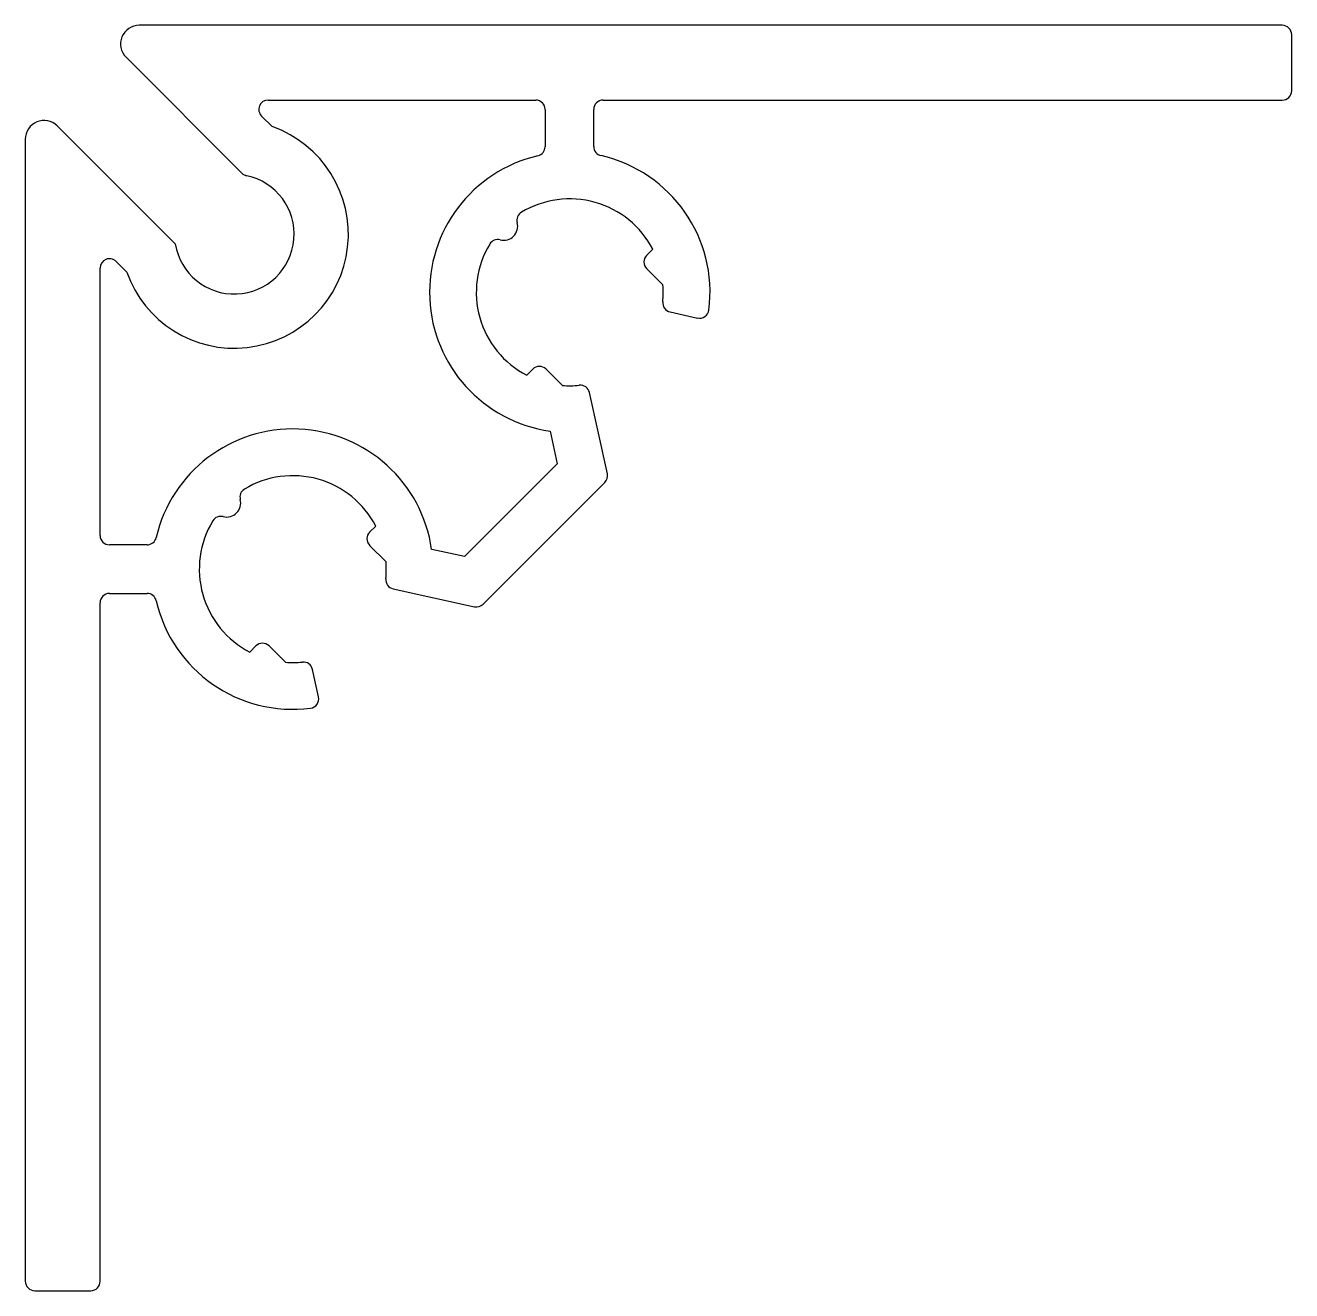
# Model space of a CAD drawing. Extents: x 1988.8 to 2022.7, y 2308.6 to 2342.4.
import ezdxf

# ---------------------------------------------------------------- set-up
doc = ezdxf.new("R2010")
doc.units = 0
doc.layers.get('0').update_dxf_attribs({"linetype": 'CONTINUOUS'})

msp = doc.modelspace()

# ---------------------------------------------------------------- linework, layer by layer
for p, q in [((2022.414, 2342.428), (1991.85, 2342.428)), ((2022.664, 2340.678), (2022.664, 2342.178)), ((1991.496, 2341.574), (1994.597, 2338.474)), ((1995.297, 2340.428), (2002.452, 2340.428)), ((2004.252, 2340.428), (2022.414, 2340.428)), ((2002.702, 2340.178), (2002.702, 2339.181)), ((2004.002, 2339.185), (2004.002, 2340.178)), ((1992.813, 2336.58), (1989.658, 2339.736)), ((1995.403, 2339.717), (1995.12, 2340.001)), ((1988.804, 2339.382), (1988.804, 2308.828)), ((2005.58, 2336.437), (2005.417, 2336.274)), ((1991.231, 2336.112), (1991.514, 2335.828)), ((1990.804, 2328.78), (1990.804, 2335.935)), ((2005.417, 2335.92), (2005.854, 2335.483)), ((2006.043, 2334.761), (2006.78, 2334.598)), ((2002.373, 2333.23), (2002.21, 2333.067)), ((2003.164, 2332.793), (2002.727, 2333.23)), ((2004.366, 2330.427), (2003.886, 2332.604)), ((2002.833, 2331.573), (2003.027, 2330.693)), ((2003.027, 2330.693), (2000.548, 2328.214)), ((2001.045, 2326.943), (2004.298, 2330.197)), ((1998.175, 2329.032), (1998.011, 2328.868)), ((1992.059, 2328.53), (1991.054, 2328.53)), ((1998.011, 2328.515), (1998.448, 2328.078)), ((2000.548, 2328.214), (1999.669, 2328.408)), ((1991.054, 2327.23), (1992.059, 2327.23)), ((1998.638, 2327.355), (2000.814, 2326.876)), ((1990.804, 2308.828), (1990.804, 2326.98)), ((1994.968, 2325.825), (1994.804, 2325.661)), ((1995.758, 2325.388), (1995.321, 2325.825)), ((1996.643, 2324.462), (1996.481, 2325.198)), ((1989.054, 2308.578), (1990.554, 2308.578))]:
    msp.add_line(p, q)
for centre, radius, start, end in [((1991.85, 2341.928), 0.5, 90, 225), ((2022.414, 2342.178), 0.25, 0, 90), ((1995.297, 2340.178), 0.25, 90, 225), ((2002.452, 2340.178), 0.25, 0, 90), ((2004.252, 2340.178), 0.25, 90, 180), ((2022.414, 2340.678), 0.25, 270, 0), ((1989.304, 2339.382), 0.5, 45, 180), ((1994.392, 2336.84), 3.05, 199.3744, 70.6256), ((2002.452, 2339.181), 0.25, 283.1467, 360), ((2004.252, 2339.185), 0.25, 180, 257.1408), ((2003.362, 2335.285), 3.75, 103.1467, 261.9036), ((2003.362, 2335.285), 3.75, 352.7319, 77.1408), ((1994.392, 2336.84), 1.6, 189.3409, 78.0875), ((1994.773, 2338.65), 0.25, 225, 258.0875), ((2003.362, 2335.285), 2.5, 27.4378, 121.1279), ((2002.198, 2337.211), 0.25, 121.1279, 194.6686), ((2001.594, 2337.053), 0.375, 255.3314, 14.6686), ((2001.436, 2336.449), 0.25, 75.3314, 148.8721), ((2003.362, 2335.285), 2.5, 148.8721, 242.5622), ((1991.054, 2335.935), 0.25, 45, 180), ((2005.594, 2336.097), 0.25, 135, 225), ((2003.362, 2335.285), 2.5, 354.144, 4.5413), ((2006.097, 2335.005), 0.25, 174.144, 257.5741), ((2006.833, 2334.843), 0.25, 257.5741, 352.7319), ((2002.55, 2333.053), 0.25, 45, 135), ((2003.362, 2335.285), 2.5, 265.4587, 275.856), ((2003.642, 2332.55), 0.25, 12.4259, 95.856), ((1995.956, 2327.88), 3.75, 8.0964, 166.9971), ((1995.956, 2327.88), 2.5, 27.4378, 121.1279), ((2004.122, 2330.374), 0.25, 315, 12.4259), ((1994.793, 2329.806), 0.25, 121.1279, 194.6686), ((1994.188, 2329.648), 0.375, 255.3314, 14.6686), ((1994.03, 2329.043), 0.25, 75.3314, 148.8721), ((1995.956, 2327.88), 2.5, 148.8721, 242.5622), ((1991.054, 2328.78), 0.25, 180, 270), ((1992.059, 2328.78), 0.25, 270, 346.9971), ((1998.188, 2328.692), 0.25, 135, 225), ((1995.956, 2327.88), 2.5, 354.144, 4.5413), ((1998.692, 2327.599), 0.25, 174.144, 257.5741), ((1991.054, 2326.98), 0.25, 90, 180), ((1992.059, 2326.98), 0.25, 13.0029, 90), ((1995.956, 2327.88), 3.75, 193.0029, 277.2681), ((2000.868, 2327.12), 0.25, 257.5741, 315), ((1995.145, 2325.648), 0.25, 45, 135), ((1995.956, 2327.88), 2.5, 265.4587, 275.856), ((1996.237, 2325.144), 0.25, 12.4259, 95.856), ((1996.399, 2324.408), 0.25, 277.2681, 12.4259), ((1989.054, 2308.828), 0.25, 180, 270), ((1990.554, 2308.828), 0.25, 270, 0)]:
    msp.add_arc(centre, radius, start, end)

doc.saveas('drawing.dxf')
